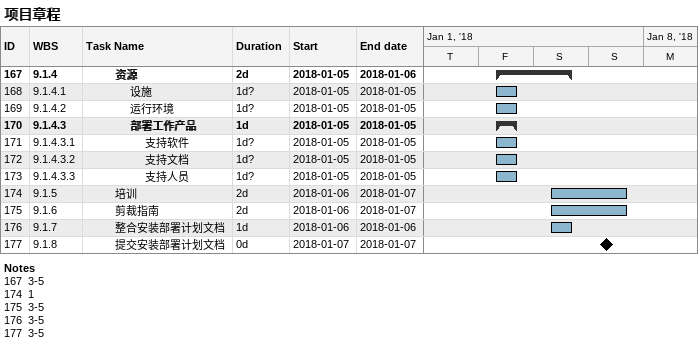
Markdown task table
项目章程

| ID | WBS | Task | Duration | Start | Finish |
|---|---|---|---|---|---|
| 167 | 9.1.4 | **资源** | 2d | 2018-01-05 | 2018-01-06 |
| 168 | 9.1.4.1 | 设施 | 1d? | 2018-01-05 | 2018-01-05 |
| 169 | 9.1.4.2 | 运行环境 | 1d? | 2018-01-05 | 2018-01-05 |
| 170 | 9.1.4.3 | **部署工作产品** | 1d | 2018-01-05 | 2018-01-05 |
| 171 | 9.1.4.3.1 | 支持软件 | 1d? | 2018-01-05 | 2018-01-05 |
| 172 | 9.1.4.3.2 | 支持文档 | 1d? | 2018-01-05 | 2018-01-05 |
| 173 | 9.1.4.3.3 | 支持人员 | 1d? | 2018-01-05 | 2018-01-05 |
| 174 | 9.1.5 | 培训 | 2d | 2018-01-06 | 2018-01-07 |
| 175 | 9.1.6 | 剪裁指南 | 2d | 2018-01-06 | 2018-01-07 |
| 176 | 9.1.7 | 整合安装部署计划文档 | 1d | 2018-01-06 | 2018-01-06 |
| 177 | 9.1.8 | 提交安装部署计划文档 | 0d | 2018-01-07 | 2018-01-07 |

Notes
- 167: 3-5
- 174: 1
- 175: 3-5
- 176: 3-5
- 177: 3-5
